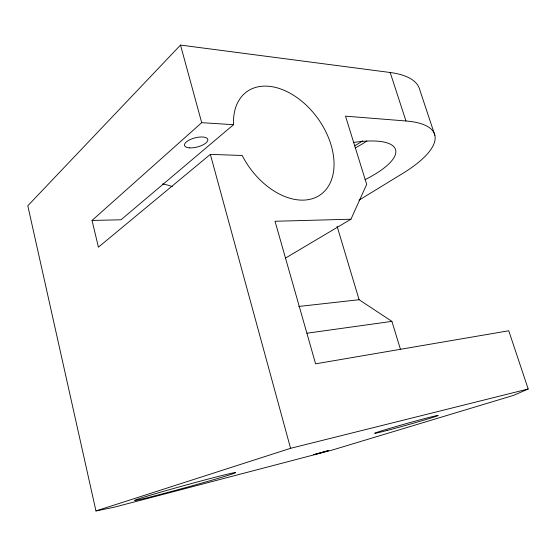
<?xml version="1.0" encoding="UTF-8"?>
<svg xmlns="http://www.w3.org/2000/svg" width="556" height="556" viewBox="0 0 556 556"><rect width="100%" height="100%" fill="white"/><g stroke="black" fill="none" stroke-linecap="round" stroke-linejoin="round"><path stroke-width="0.83" d="M285.471 258.095L350.961 219.21L366.689 184.356L345.512 116.162L405.97 120.979A109.469 34.882 -17.6 0 1 402.53 173.548L358.974 200.202M434.889 135.358L419.836 90.023A108.218 40.115 -18 0 0 390.18 72.495L180.512 45.071L27.8 205.769L95.959 510.929L113.695 507.329L332.057 450.11L513.688 395.33L528.2 388.992L508.74 330.764L315.599 363.826L275.025 221.267L350.961 219.21M92.039 220.44L201.696 122.674L233.548 124.69A63.314 42.061 54.4 0 1 298.211 98.447A63.314 42.061 54.4 0 1 324.343 191.424A63.314 42.061 54.4 0 1 242.201 155.492L210.349 154.373L98.419 247.163L92.039 220.44L121.006 219.794L233.548 124.69M95.959 510.929L290.579 448.317L528.2 388.992M307.002 333.204L391.904 321.375L400.459 349.321M298.69 306.467L359.106 299.719L391.904 321.375M390.18 72.495L405.97 120.979M337.089 226.292L359.106 299.719M180.512 45.071L201.696 122.674M210.349 154.373L290.579 448.317M353.442 142.482A68.492 21.726 -17.6 0 1 395.531 149.578A68.492 21.726 -17.6 0 1 365.049 179.644M366.884 140.981A67.908 24.193 -17.9 0 1 355.208 147.952M362.811 140.758A61.709 21.976 -17.9 0 1 354.485 145.874M162.651 183.987A52.751 40.873 51.8 0 1 172.332 186.635M313.73 454.697L328.707 450.534L313.73 454.697M387.198 430.42A33.061 0.771 -15.7 0 0 438.128 415.54A33.061 0.771 -15.7 0 0 394.406 427.015A33.061 0.771 -15.7 0 0 387.198 430.42M189.742 147.882A12.017 4.705 -14.6 0 0 207.826 140.168A12.017 4.705 -14.6 0 0 190.896 139.264A12.017 4.705 -14.6 0 0 189.742 147.882M156.368 495.438A52.306 1.181 -15.4 0 0 235.563 472.732A52.306 1.181 -15.4 0 0 164.055 491.198A52.306 1.181 -15.4 0 0 156.368 495.438"/></g></svg>
